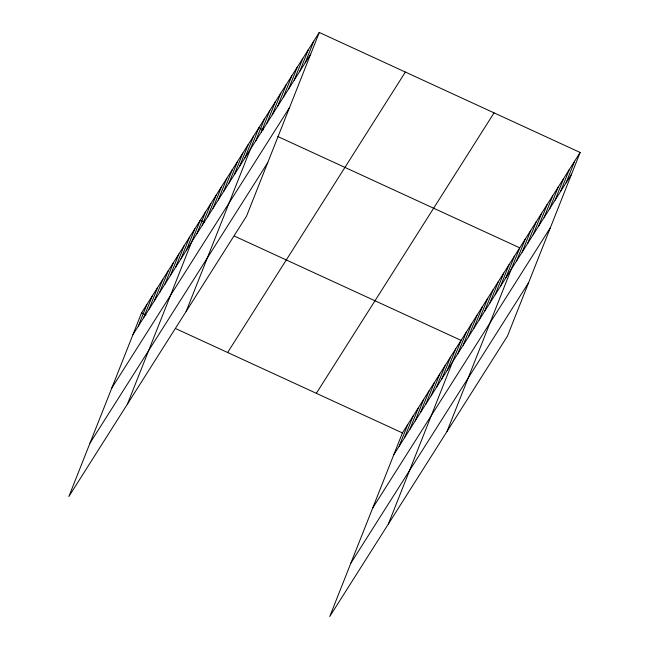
<?xml version="1.0" encoding="UTF-8"?>
<svg xmlns="http://www.w3.org/2000/svg" width="649" height="649" viewBox="0 0 649 649"><rect width="100%" height="100%" fill="white"/><g stroke="black" fill="none" stroke-linecap="round" stroke-linejoin="round"><path stroke-width="0.97" d="M319.276 32.45L141.547 312.899L68.851 496.526L246.571 216.076L319.276 32.45L580.149 152.474L507.453 336.101L329.724 616.55L402.429 432.924L580.149 152.474M138.302 326.163L146.885 304.486M143.632 317.75L152.215 296.074M148.962 309.33L157.545 287.661M154.3 300.917L162.875 279.248M159.63 292.504L168.213 270.828M164.96 284.092L173.543 262.415M170.289 275.679L178.873 254.002M175.619 267.266L184.202 245.59M180.957 258.854L189.54 237.177M186.287 250.441L194.87 228.764M127.496 403.978L200.2 220.352L204.727 222.437M196.947 233.616L205.53 211.939M202.285 225.195L210.86 203.526M207.615 216.782L216.198 195.114M212.945 208.37L221.528 186.693M218.275 199.957L226.858 178.28M223.605 191.544L232.188 169.868M228.943 183.132L237.526 161.455M234.273 174.719L242.856 153.042M239.603 166.306L248.186 144.63M244.933 157.894L253.516 136.217M186.149 311.431L258.846 127.804L263.38 129.889M255.763 140.809L264.346 119.132M261.255 132.145L269.838 110.468M266.747 123.472L275.33 101.796M272.239 114.8L280.822 93.132M277.731 106.136L286.314 84.459M283.224 97.464L291.807 75.795M288.724 88.799L297.299 67.123M294.216 80.127L302.799 58.459M299.708 71.463L308.291 49.786M305.2 62.791L313.783 41.122M399.176 446.188L407.759 424.511M404.505 437.775L413.089 416.098M409.844 429.362L418.418 407.686M415.173 420.95L423.756 399.273M420.503 412.537L429.086 390.86M425.833 404.116L434.416 382.448M431.163 395.703L439.746 374.035M436.501 387.291L445.084 365.614M441.831 378.878L450.414 357.201M447.161 370.465L455.744 348.789M388.37 524.003L461.074 340.376L234.638 236.195M457.829 353.64L466.404 331.964M463.159 345.227L471.742 323.551M468.489 336.815L477.072 315.138M473.819 328.402L482.402 306.726M479.149 319.981L487.732 298.313M484.487 311.569L493.07 289.9M489.817 303.156L498.4 281.488M495.146 294.743L503.729 273.067M500.476 286.331L509.059 264.654M505.814 277.918L514.389 256.241M447.023 431.455L519.727 247.829L277.877 136.558M516.636 260.833L525.219 239.165M522.129 252.169L530.712 230.492M527.621 243.497L536.204 221.828M533.113 234.833L541.696 213.156M538.613 226.16L547.188 204.484M544.105 217.496L552.688 195.82M549.598 208.824L558.181 187.147M555.09 200.16L563.673 178.483M560.582 191.487L569.165 169.811M566.074 182.823L574.657 161.147M132.972 334.576L310.693 54.127M111.806 388.021L289.535 107.572M90.008 443.08L267.737 162.631M227.637 352.504L405.365 72.055M316.339 393.318L494.059 112.869M393.846 454.6L571.566 174.151M372.688 508.045L550.409 227.596M350.882 563.105L528.611 282.656M141.547 312.899L146.082 314.984M175.984 328.743L402.429 432.924"/></g></svg>
